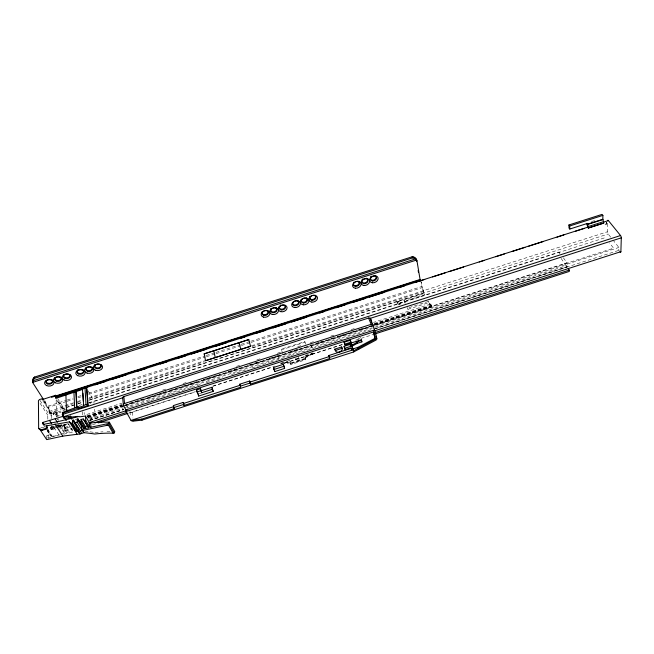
<?xml version="1.0" encoding="UTF-8"?>
<svg xmlns="http://www.w3.org/2000/svg" width="654" height="654" viewBox="0 0 654 654"><rect width="100%" height="100%" fill="white"/><g stroke="black" fill="none" stroke-linecap="round" stroke-linejoin="round"><path stroke-width="0.49" stroke-dasharray="3.27 2.45" d="M610.697 237.165L608.171 234.001A1.66 0.597 72.3 0 1 607.435 231.778L607.599 221.935M620.057 251.953L618.807 250.376L618.888 247.457L613.844 241.13M606.372 222.237L606.953 223.488A1.643 1.095 -35.9 0 1 605.825 224.845A1.643 1.095 -35.9 0 1 604.296 224.87M44.995 400.886L44.897 402.987L44.962 401.262A5.224 3.532 -3.1 0 0 44.979 400.518M430.831 304.004L431.689 306.849A2.771 0.417 72.1 0 1 431.141 307.069L428.901 302.606L407.973 309.317L407.728 308.059L428.681 301.339L431.117 306.039L430.831 304.004L373.499 322.406M57.029 426.171L51.151 428.043L51.265 425.721M47.832 419.189L47.758 415.2L48.748 414.023L51.388 413.173L43.221 400.411M281.645 363.722L281.449 363.076L289.526 360.477L290.883 364.515L305.745 359.733L304.453 355.678L304.666 356.324L312.726 353.732L313.945 352.964L313.724 352.318M51.2 428.043L50.652 427.414L60.634 424.184M305.205 358.065L313.879 353.193L313.683 352.547L305.001 357.427L305.729 359.7M357.91 339.107L362.381 336.745M64.174 425.648L64.337 428.975L65.858 431.378L73.085 429.057M59.849 434.902L52.271 436.316A2.158 1.39 -31.3 0 1 50.603 435.36L50.546 434.477L46.638 435.809L48.175 438.131L52.116 436.864L47.382 429.727M305.353 355.392L312.514 353.086L312.726 353.732M53.072 436.627L58.803 434.779L53.293 426.277M60.683 434.305L72.594 430.724L67.836 423.138M284.335 362.856L289.722 361.131L289.526 360.477M92.492 424.781L96.383 423.53M128.429 413.222L195.432 391.672M212.91 386.048L275.064 366.06M284.768 362.937L343.039 344.2M355.662 340.137L373.14 334.521M130.416 412.077A1.872 1.275 -8 0 0 132.321 412.208L195.317 391.95M212.763 386.342L271.876 367.327M284.482 363.272L343.595 344.257M305.279 358.302L305.443 358.801L290.589 363.599L290.401 363.084L305.287 358.302M290.605 363.738L305.492 358.948M199.266 393.733L201.203 393.111M44.881 401.719L47.758 406.232L66.226 400.322M67.198 400.011L73.027 398.147M77.883 396.594L81.775 395.351M88.576 393.168L205.192 355.841M206.165 355.531L214.913 352.735M215.885 352.424L240.181 344.65M241.154 344.339L249.902 341.535M250.874 341.224L421.912 286.485L421.037 281.433M66.275 401.581L47.783 407.499A2.968 0.842 72.1 0 1 49.034 411.497L49.761 413.058L51.699 413.917L51.813 418.887M67.248 401.27L73.085 399.398M77.949 397.836L81.848 396.594M88.658 394.411L205.438 357.027M206.411 356.716L215.166 353.912M216.139 353.601L240.476 345.811M241.449 345.5L250.204 342.696M251.177 342.385L422.459 287.556L421.201 282.193A4.913 3.556 -27.1 0 1 420.923 281.931M73.534 402.782L62.457 406.33A1.7 0.458 72.2 0 1 63.168 408.619L63.234 410.442M77.425 401.531L81.317 400.289M89.099 397.796L204.825 360.73M251.504 345.778L607.435 231.778M49.034 411.497L73.297 403.722M77.18 402.48L82.036 400.927M88.83 398.744L204.342 361.744M251.913 346.506L423.727 291.471L424.912 294.668L404.197 301.306L403.951 300.047L424.699 293.401M49.761 413.058L49.753 412.625L65.302 407.638M66.275 407.328L74.049 404.834M77.94 403.592L81.824 402.349M88.633 400.166L423.947 292.73L424.912 294.668M63.168 408.619L65.114 407.998M66.087 407.687L73.861 405.202M77.744 403.951L81.627 402.709M89.402 400.215L608.171 234.001M42.69 400.444L51.404 414.056L64.656 409.805L57.756 398.703M67.517 409.2L63.659 410.434L56.506 398.956M79.093 405.488L82.952 404.254M88.65 402.831L559.252 251.994L560.437 253.662M56.522 416.5L56.44 413.614L61.198 412.094M89.091 403.077L605.293 237.615M56.645 416.819A1.758 0.482 72.3 0 1 56.604 416.377L61.762 414.799M282.602 353.413L281.302 349.146L304.813 341.601L305.998 345.198M86.851 414.432L121.832 403.207M162.642 390.103L166.525 388.852M183.046 383.555L186.93 382.304M236.486 366.395L240.378 365.145M256.899 359.839L260.783 358.596M277.304 353.291L281.187 352.04M297.709 346.743L301.592 345.492M310.339 342.688L314.231 341.437M330.744 336.131L334.635 334.889M351.149 329.583L355.04 328.333M75.194 419.508L80.041 417.947M86.843 415.764L121.783 404.548M374.137 323.517L431.395 305.124M50.914 427.822L61.983 424.283M87.227 416.173L122.184 404.949M374.611 323.885L431.125 305.72M58.002 425.86L62.858 424.299M87.145 416.5L122.126 405.267M374.758 324.139L431.117 306.039M87.464 416.786L121.505 405.848M129.288 403.354L145.817 398.041M149.709 396.79L158.464 393.986M159.437 393.667L166.239 391.484M170.13 390.234L178.885 387.421M182.777 386.171L199.306 380.865M203.198 379.614L219.736 374.309M228.483 371.497L240.157 367.744M248.912 364.932L260.578 361.188M269.334 358.376L278.089 355.563M289.755 351.819L293.646 350.569M294.619 350.258L298.51 349.007M316.986 343.072L318.931 342.443M319.904 342.132L326.714 339.949M330.605 338.698L333.524 337.758M337.415 336.508L339.361 335.886M340.333 335.576L353.945 331.202M357.836 329.951L359.782 329.33M360.755 329.011L364.646 327.768M368.537 326.518L566.936 262.794L567.157 267.118L375.576 328.692M57.863 426.964L52.042 428.836A2.82 0.801 72.5 0 1 50.947 429.138L50.677 428.738L53.595 427.798L53.563 426.473M57.781 426.776L68.417 423.367M88.707 416.843L90.636 416.23L92.149 419.623L90.636 416.23M123.958 405.455L94.805 414.816L94.405 409.126M124.93 405.137L373.647 325.259M374.619 324.948L613.624 248.177L609.454 242.896M50.947 429.138L55.803 427.585M56.767 427.266L68.425 423.522M87.849 417.285L121.848 406.371M122.821 406.052L431.689 306.849M58.835 426.653L68.539 423.539M87.955 417.301L123.868 405.766M124.84 405.455L431.141 307.069M51.74 429.776L69.226 424.16M87.865 418.11L618.888 247.457M89.475 418.92L123.459 407.998M124.432 407.687L566.274 265.728A2.076 0.638 71.9 0 0 566.683 267.453M59.326 429.171L69.921 425.77M90.154 419.271L92.083 418.65M89.524 420.17L123.557 409.232M127.448 407.982L129.394 407.36M130.367 407.041L149.815 400.796M150.788 400.485L170.236 394.231M171.209 393.921L190.666 387.667M191.638 387.356L202.331 383.914M206.223 382.672L222.752 377.358M231.508 374.546L248.038 369.232M251.929 367.981L269.44 362.357M270.413 362.038L289.861 355.792M290.834 355.482L342.377 338.911M346.268 337.668L355.989 334.537M356.961 334.227L372.527 329.224M373.499 328.913L567.026 266.726M61.067 424.593L64.787 430.438A1.733 0.474 72.6 0 0 65.425 430.242L65.351 428.239L70.452 426.596M89.672 420.424L123.712 409.486M375.641 328.529L618.807 250.376M89.647 420.579L123.688 409.641M64.337 428.975L70.673 426.939M64.787 430.438L71.597 428.247M65.261 430.822L72.071 428.64M591.494 221.616L595.328 220.39M63.634 434.199L74.041 431.771M40.875 427.798L45.355 426.825M280.28 363.289L290.172 362.193L290.883 364.515M281.49 363.82L290.384 362.831M49.042 411.93L50.979 412.788L51.699 413.917M606.528 222.736L606.977 223.292M563.388 257.815L566.936 262.794M561.099 258.42L566.274 265.728M47.145 430.095L50.603 435.36M47.129 430.348L50.685 435.736M44.824 424.969L45.829 426.506M47.824 429.539L52.271 436.316M43.654 425.059L45.069 427.209M52.868 426.678L53.595 427.798M39.992 400.42L48.748 414.023M40.074 403.305L47.758 415.2M59.833 424.928L65.531 433.839M58.991 424.822L64.444 433.349M57.339 418.748L58.402 420.424M53.227 413.802L53.832 414.734M56.44 413.614L57.961 416.018L58.075 419.86M64.215 425.705L65.735 428.108L65.858 431.378M54.993 411.366L55.59 412.306M65.351 428.239L63.781 425.77L63.716 423.849M55.067 414.203L55.664 415.135M56.833 411.767A2.068 1.316 -30.3 0 1 54.674 414.293A2.068 1.316 -30.3 0 1 53.587 412.29A2.068 1.316 -30.3 0 1 56.833 411.767L57.421 412.707A2.068 1.316 -30.3 0 1 55.271 415.233A2.068 1.316 -30.3 0 1 54.184 413.23A2.068 1.316 -30.3 0 1 57.421 412.707M56.784 400.15L63.176 410.401M90.661 403.706L89.704 402.087L89.761 402.938M88.069 390.814L93.816 400.698M126.075 404.532L128.004 408.071M403.951 300.047L405.627 303.611M404.197 301.306L405.039 303.088M407.131 307.535L407.973 309.317M281.302 349.146L281.522 349.784L305.009 342.246L304.813 341.601M310.707 343.677L312.22 348.173M311.206 345.214L312.097 347.871M298.159 355.964L299.082 358.899M295.232 358.515L295.69 359.986M290.441 363.076L290.589 363.599M278.138 355.833L278.988 358.858M397.043 302.957L397.174 303.579M398.384 301.339L398.515 301.968M399.52 303.791L399.651 304.412M400.861 302.173L400.992 302.794M428.681 301.339L428.901 302.606M132.321 412.208L132.991 418.168M129.942 411.619L130.457 416.385M93.874 401.548L94.004 403.444M94.879 415.789L95.108 419.018M84.145 412.47L84.268 414.473M82.224 411.677L82.437 415.486M559.252 251.994L559.309 253.924M58.222 424.675L58.28 426.596M56.146 400.232L56.604 416.377M51.968 425.852L52.042 428.836M51.388 413.173L51.404 414.056M50.979 412.788L51.11 418.756M50.652 427.414L50.677 428.738M48.012 429.155L48.175 438.131M46.638 435.809L46.704 439.619M606.446 223.137A1.643 1.095 -35.9 0 1 605.032 224.428M606.56 222.573A1.643 1.095 -35.9 0 1 606.822 222.793M423.947 292.73A4.668 0.695 72.3 0 1 421.912 286.485M47.758 406.232A4.75 1.341 72.1 0 1 49.753 412.625M423.727 291.471A2.918 0.433 72.3 0 1 422.459 287.556M44.603 400.722A5.232 3.532 -3.1 0 1 44.979 402.521M90.007 431.836A171.152 141.583 -10.5 0 1 93.751 432.335M85.306 431.313A171.528 141.91 -10.5 0 1 88.061 431.607M95.002 432.523A140.675 98.517 -37 0 1 103.013 431.812M106.978 431.64A140.675 98.517 -37 0 1 109.929 431.599M298.355 358.22L295.886 359.013A1.782 1.259 -17.5 0 0 296.483 360.681A1.782 1.259 -17.5 0 0 298.853 359.913A1.782 1.259 -17.5 0 0 298.355 358.22M397.967 303.824A1.946 1.324 -11.4 0 0 400.886 302.377A1.946 1.324 -11.4 0 0 398.016 301.494A1.946 1.324 -11.4 0 0 397.967 303.824M398.09 304.445A1.946 1.324 -11.4 0 0 401.008 303.006A1.946 1.324 -11.4 0 0 398.139 302.115A1.946 1.324 -11.4 0 0 398.09 304.445"/><path stroke-width="0.98" d="M602.841 219.254L602.89 215.379L602.081 214.381L568.931 224.968L568.996 228.033L569.765 229.055L587.488 223.39L588.159 226.586A2.273 0.768 72.6 0 1 588.387 227.993L603.732 223.088A2.273 0.809 72.6 0 0 603.511 221.673L602.841 219.303L587.488 224.159M85.38 428.509L85.421 426.563L81.08 419.443L83.254 418.985L88.772 427.806L85.38 428.509L81.031 421.389L81.08 419.443M81.57 429.31L81.636 426.392L77.27 419.279L78.022 419.116L84.162 428.771L81.57 429.31L77.188 422.198L77.27 419.279M76.968 430.275L77.041 427.356L72.643 420.252L73.395 420.089L79.551 429.735L76.968 430.275L72.545 423.171L72.643 420.252M620.18 252.092A1.692 0.613 71.7 0 0 620.883 251.667L621.3 237.835A1.709 0.638 72.1 0 0 620.54 235.538L608.4 220.586A1.676 0.605 72.6 0 0 607.623 220.758M71.474 419.001L71.646 417.007L77.679 416.394M420.359 280.975A4.913 3.556 -27.1 0 1 420.269 280.607L416.974 260.93A5.019 3.711 -27.1 0 0 416.647 260.014A6.221 5.984 -49 0 0 415.764 258.821A5.019 3.711 -27.1 0 0 413.827 258.028L412.633 257.88L34.613 378.29L33.755 379.107A5.338 3.679 -2.4 0 0 32.741 380.857A6.524 6.017 13.3 0 0 32.765 382.361A5.338 3.679 -2.4 0 0 33.15 383.277L43.704 399.798M39.624 428.999L46.704 439.619L62.817 436.128L80.589 433.839L83.712 432.695A3.18 2.379 -0.3 0 1 84.235 432.711A168.372 139.228 -10.4 0 1 94.822 434.011A138.37 96.898 -37 0 1 113.101 433.177L114.229 432.94L114.785 431.673L109.324 422.198A142.466 98.746 -36.5 0 0 90.669 422.958L90.465 422.966A1.12 0.662 11.7 0 1 89.647 422.762A1.038 0.621 11.5 0 1 89.263 422.419L85.453 416.067A143.806 98.893 -36.2 0 0 79.714 416.86L79.257 416.443L57.756 421.683L44.317 424.209A2.191 1.39 -30.9 0 1 42.641 423.252L42.624 422.5L62.759 416.418L62.62 412.388L76.657 407.189L78.308 406.894L78.905 408.603L88.159 405.635L86.737 388.582L85.012 388.141L82.453 388.958L83.655 405.856L78.341 407.556L78.905 408.603M90.669 422.958L90.947 427.193L108.752 423.473L109.324 422.198M56.694 396.994L55.631 395.286L42.142 399.594L42.134 398.711L39.444 399.569L38.422 400.755L38.651 428.378L39.085 429.032L42.134 430.348L46.172 429.049L47.17 428.084L46.72 425.779L69.406 421.879L71.515 423.383L76.698 431.689L108.392 425.059L113.101 433.177M38.651 428.378L41.709 429.694L45.747 428.395L46.745 427.438L46.72 425.779M33.141 381.519A5.33 3.679 -2.3 0 1 33.755 377.84L34.605 377.031L412.085 256.809L413.279 256.965A5.011 3.711 -27.2 0 1 416.214 259.442L416.974 260.93M351.615 345.214L353.348 350.936L375.339 339.222L373.483 331.987L126.099 411.521L130.882 420.203A1.897 1.275 -8.2 0 0 131.021 420.391L131.16 420.538A1.921 1.169 9.9 0 0 132.827 421.16M376.843 338.886A1.831 1.292 -22.4 0 1 375.797 340.178L353.7 351.934L142.041 420.121L133.326 421.143M173.8 406.616L131.021 420.391L141.526 419.157L174.119 408.66L173.302 405.611L183.169 402.439L184.003 405.48L240.721 387.209L239.83 384.192L249.632 381.037L250.531 384.053L329.69 358.555L329.379 357.485L351.754 350.282L351.092 347.789L345.181 349.694L344.789 348.263L350.716 346.358L349.955 343.473L345.075 345.042L344.118 342.246L350.315 340.26C350.446 350.053 356.553 340.342 361.58 340.644L361.891 341.862L357.223 343.366L352.179 346.13L353.348 350.936M352.62 349.04L357.836 347.364L374.979 338.347L373.483 331.987M55.631 395.286L55.713 398.441L82.69 389.359L82.453 388.958M62.759 416.418L63.781 418.045L68.662 418.053L70.795 417.236L71.801 418.862M204.146 353.871L248.765 339.589L250.523 346.285L205.544 360.697L204.146 353.871L248.765 339.589M205.544 360.697L250.523 346.285M373.843 332.853L375.388 332.355L376.827 338.535L375.748 335.952M94.724 422.697L126.819 412.38M211.912 387.307L213.229 391.378L198.685 396.062L196.453 389.98L200.484 388.689L201.775 392.719L212.329 389.318L211.912 387.307L201.391 390.7M374.791 332.649L569.274 270.11L569.299 271.426L375.085 333.892M98.321 422.909L127.456 413.532M344.118 342.246L344.838 344.151L351.043 342.148L351.778 344.944M196.829 391.999L200.868 390.708L200.484 388.689M273.478 367.507L283.337 364.335L284.065 366.444L284.637 368.398L274.778 371.57L273.478 367.507L274.778 371.57M351.051 343.048L361.237 339.769L361.58 340.644M334.856 349.138L341.633 346.955L342.14 348.312A3.581 2.526 -20.1 0 1 339.467 351.999A3.581 2.526 -20.1 0 1 335.347 350.503L334.856 349.138A3.572 2.526 -20.1 0 0 335.845 350.47M344.47 347.789L344.078 346.367L349.988 344.462L350.716 346.358M274.026 369.469L283.91 366.289L283.337 364.335M335.347 350.503L342.14 348.312M352.097 346.154L351.86 344.911M250.531 384.053L250.032 382.075L329.019 356.643L328.709 355.572L351.026 348.386L351.754 350.282M184.003 405.48L183.651 403.444L240.247 385.222L239.83 384.192M173.629 407.655L183.521 404.474M240.304 386.187L250.13 383.015M51.494 397.313L420.203 279.438M55.876 396.389L420.154 279.928M588.159 226.586L603.511 221.673M587.979 227.118L56.064 397.199A1.725 0.466 72 0 1 56.612 396.945M603.536 222.147L608.4 220.586M61.966 395.425L66.831 393.863M78.505 390.136L87.26 387.332M95.043 384.846L105.735 381.429M111.572 379.557L126.165 374.897M137.831 371.161L146.586 368.365M160.205 364.008L167.015 361.834M176.743 358.719L185.491 355.923M191.328 354.059L205.92 349.391M215.648 346.285L226.341 342.859M239.961 338.51L244.825 336.949M256.499 333.221L265.246 330.417M273.029 327.932L285.675 323.894M291.512 322.021L306.097 317.362M319.716 313.004L324.58 311.451M336.254 307.715L345.001 304.919M352.784 302.434L365.431 298.387M369.322 297.145L383.906 292.477M399.471 287.498L404.336 285.945M416.009 282.217L424.757 279.413M432.539 276.928L445.186 272.882M449.077 271.639L463.661 266.979M479.227 262.001L484.091 260.447M495.765 256.711L504.512 253.916M512.295 251.422L524.941 247.384M528.833 246.141L543.417 241.473M557.036 237.116L563.846 234.941M575.52 231.214L584.267 228.409M588.387 227.993L603.732 223.088M83.418 405.455L86.026 404.622L88.159 405.635M63.781 418.045L63.7 416.492A1.758 0.474 72.3 0 1 63.062 414.301L63.021 413.026L78.872 407.941M62.432 414.505L620.54 235.538M126.099 411.521L125.928 409.894L123.41 405.3L122.69 398.335A1.905 1.316 -7.4 0 1 123.819 396.561L368.57 318.057A1.839 1.316 -22.6 0 1 370.622 318.792L375.388 332.355M63.806 416.68L122.944 397.706M369.69 318.547L621.3 237.835M63.732 416.557L68.613 416.778L70.518 416.165L71.531 417.808M123.41 405.3A1.921 1.316 -7.5 0 1 124.546 403.526L371.186 324.327A1.848 1.316 -22.6 0 1 373.254 325.054M125.928 409.894L374.407 330.025M89.091 422.623L127.007 410.434M373.949 331.055L620.883 251.667M32.741 380.857L415.764 258.821M32.765 382.361L416.647 260.014M568.931 224.968L569.699 225.982L602.89 215.379M587.537 224.469L602.89 219.556M71.515 423.383L72.545 423.171M75.153 422.623L77.188 422.198M79.796 421.65L81.031 421.389M84.448 420.677L85.715 420.408L89.541 426.76A1.079 0.687 3.7 0 0 90.939 427.193M77.041 427.356L77.793 427.201L79.551 429.735M81.636 426.392L82.388 426.236L84.162 428.771M85.421 426.563L87.579 426.114L88.772 427.806M74.572 430.16L76.698 431.689M77.017 434.068L69.406 421.879M588.396 228.377L586.932 224.559A2.281 0.777 72.6 0 1 586.712 223.406M568.22 268.614L569.274 270.11M41.709 429.694L42.134 430.348M42.641 423.252L43.646 424.781M45.747 428.395L46.172 429.049M46.745 427.438L47.17 428.084M42.624 422.5L44.21 424.912M49.434 420.318L51.633 423.718M54.993 423.98L62.817 436.128M55.173 418.854L57.348 422.263M64.656 418.086L66.242 420.612M62.62 412.388L63.021 413.026M78.227 430.945L80.058 433.896M78.104 431.288L79.723 433.888M73.395 420.089L77.793 427.201M80.197 430.961L81.676 433.365M81.856 429.678L83.712 432.695M82.339 429.621L84.235 432.711M78.022 419.116L82.388 426.236M83.254 418.985L87.579 426.114M108.752 423.473L114.229 432.94M141.526 419.157L142.041 420.121M413.279 256.965L413.827 258.028M412.085 256.809L412.633 257.88M183.169 402.439L183.651 403.444M196.453 389.98L197.933 393.234M200.868 390.708L201.775 392.719M212.329 389.318L213.229 391.378M368.57 318.057L371.186 324.327M374.979 338.347L375.339 339.222M361.891 341.862L361.237 339.769M357.836 347.364L358.196 348.288M249.632 381.037L250.032 382.075M350.315 340.26L351.043 342.148M344.078 346.367L345.181 349.694M328.709 355.572L329.69 358.555M283.91 366.289L284.637 368.398M344.838 344.151L345.075 345.042M353.43 350.904L353.7 351.934M70.518 416.165L70.795 417.236M356.912 342.148L357.223 343.366M358.433 348.1L358.703 349.162M239.012 342.394L240.697 349.113M370.622 318.792L371.497 322.504M213.703 350.495L215.182 357.288M198.301 394.043L198.685 396.062M416.214 259.442L416.565 261.453M418.143 270.494L418.495 272.497M173.907 407.303L174.119 408.66M123.819 396.561L124.546 403.526M89.263 422.419L89.541 426.76M86.737 388.582L87.783 405.055M85.012 388.141L86.026 404.622M85.453 416.067L85.715 420.408M82.919 393.234L83.369 401M78.308 406.894L78.341 407.556M76.142 391.452L76.959 407.328M75.856 391.305L76.657 407.189M73.902 391.934L74.67 407.826M68.613 416.778L68.662 418.053M65.899 395.179L66.528 411.129M569.699 225.982L569.765 229.055M34.605 377.031L34.613 378.29M33.755 377.84L33.755 379.107M341.633 346.955A3.572 2.526 -20.1 0 1 341.748 347.781M358.858 281.596A3.139 2.338 -23 0 1 357.64 285.087A3.139 2.338 -23 0 1 353.536 284.817M353.454 282.626A3.139 2.338 -23 0 1 353.691 282.258M284.833 305.197A3.147 2.354 -17.3 0 1 282.454 309.162A3.147 2.354 -17.3 0 1 279.348 306.26M280.19 305.238A3.147 2.354 -17.3 0 1 280.582 304.96M101.084 365.333A3.278 2.322 -5.2 0 1 96.972 367.883A3.278 2.322 -5.2 0 1 95.075 364.45M100.88 364.63A3.278 2.322 -5.2 0 1 101.018 364.973M91.928 367.09A3.286 2.322 -4.7 0 1 90.048 370.556A3.286 2.322 -4.7 0 1 85.821 368.652M85.919 367.924A3.286 2.322 -4.7 0 1 86.336 367.237M83.581 370.532A3.295 2.314 -4.3 0 1 80.066 373.483A3.295 2.314 -4.3 0 1 77.344 370.36M77.581 370.025A3.295 2.314 -4.3 0 1 77.891 369.723M83.197 369.87A3.295 2.314 -4.3 0 1 83.426 370.189M69.839 374.521A3.311 2.314 -3.7 0 1 67.019 377.791A3.311 2.314 -3.7 0 1 63.561 375.053M63.724 374.701A3.311 2.314 -3.7 0 1 63.961 374.374M61.247 377.652A3.319 2.305 -3.3 0 1 58.026 380.595A3.319 2.305 -3.3 0 1 54.797 377.849M60.855 376.998A3.319 2.305 -3.3 0 1 61.092 377.309M52.5 380.44A3.327 2.305 -2.9 0 1 49.549 383.367A3.327 2.305 -2.9 0 1 45.952 381.004M51.789 379.508A3.327 2.305 -2.9 0 1 52.099 379.786M419.958 280.239A4.913 3.556 -27.1 0 1 419.729 279.528M267.388 310.405A3.156 2.354 -16 0 1 267.445 313.511A3.156 2.354 -16 0 1 263.48 314.517A3.156 2.354 -16 0 1 262.172 311.729M276.487 308.238A3.147 2.354 -16.6 0 1 273.658 311.925A3.147 2.354 -16.6 0 1 270.764 308.99M270.977 308.631A3.147 2.354 -16.6 0 1 271.263 308.287M275.972 307.666A3.147 2.354 -16.6 0 1 276.258 307.936M367.36 278.882A3.139 2.338 -23.6 0 1 366.117 282.381A3.139 2.338 -23.6 0 1 362.03 282.103M361.973 279.912A3.139 2.338 -23.6 0 1 362.21 279.544M362.512 279.193A3.139 2.338 -23.6 0 1 362.872 278.882M366.428 278.203A3.139 2.338 -23.6 0 1 367.107 278.604M375.862 276.176A3.139 2.338 -24.2 0 1 374.595 279.675A3.139 2.338 -24.2 0 1 370.524 279.397M370.483 277.198A3.139 2.338 -24.2 0 1 370.728 276.83M371.031 276.478A3.139 2.338 -24.2 0 1 371.382 276.168M375.298 275.669A3.139 2.338 -24.2 0 1 375.609 275.898M298.592 301.96A3.147 2.354 -18.3 0 1 296.221 304.797A3.147 2.354 -18.3 0 1 292.681 303.848M297.545 300.456A3.147 2.354 -18.3 0 1 297.881 300.677M298.379 301.257A3.147 2.354 -18.3 0 1 298.518 301.6M314.991 295.224A3.139 2.354 -19.6 0 1 313.961 299.074A3.139 2.354 -19.6 0 1 309.636 298.052M309.661 296.924A3.139 2.354 -19.6 0 1 309.816 296.54M306.44 297.954A3.139 2.354 -19 0 1 305.647 301.674A3.139 2.354 -19 0 1 301.232 301.118M301.102 299.655A3.139 2.354 -19 0 1 301.257 299.27M106.61 425.035A139.882 97.086 -36.6 0 1 108.392 425.059M355.482 286.395A3.139 2.338 -23 0 0 359.479 282.994A3.139 2.338 -23 0 0 354.542 282.422A3.139 2.338 -23 0 0 355.482 286.395M355.384 288.201A4.439 3.311 -22.9 0 0 361.049 283.395A4.439 3.311 -22.9 0 0 354.059 282.585A4.439 3.311 -22.9 0 0 355.384 288.201M280.819 311.68A4.455 3.327 -17.3 0 0 287.057 307.543A4.455 3.327 -17.3 0 0 280.231 305.892A4.455 3.327 -17.3 0 0 280.819 311.68M281.114 309.898A3.147 2.354 -17.3 0 0 285.52 306.963A3.147 2.354 -17.3 0 0 280.697 305.802A3.147 2.354 -17.3 0 0 281.114 309.898M95.844 370.327A4.635 3.286 -5.2 0 0 102.572 366.927A4.635 3.286 -5.2 0 0 95.443 364.654A4.635 3.286 -5.2 0 0 95.844 370.327M96.391 368.554A3.278 2.322 -5.2 0 0 101.157 366.15A3.278 2.322 -5.2 0 0 96.105 364.54A3.278 2.322 -5.2 0 0 96.391 368.554M87.677 371.341A3.286 2.322 -4.8 0 0 92.435 368.93A3.286 2.322 -4.8 0 0 87.35 367.327A3.286 2.322 -4.8 0 0 87.677 371.341M87.121 373.107A4.652 3.278 -4.8 0 0 93.849 369.714A4.652 3.278 -4.8 0 0 86.671 367.45A4.652 3.278 -4.8 0 0 87.121 373.107M78.505 373.949A3.295 2.314 -4.4 0 0 83.696 372.077A3.295 2.314 -4.4 0 0 79.044 369.927A3.295 2.314 -4.4 0 0 78.505 373.949M77.761 375.658A4.668 3.278 -4.4 0 0 85.102 373.009A4.668 3.278 -4.4 0 0 78.529 369.968A4.668 3.278 -4.4 0 0 77.761 375.658M64.918 378.29A3.311 2.314 -3.7 0 0 70.101 376.418A3.311 2.314 -3.7 0 0 65.4 374.276A3.311 2.314 -3.7 0 0 64.918 378.29M64.157 379.999A4.684 3.262 -3.8 0 0 71.507 377.35A4.684 3.262 -3.8 0 0 64.86 374.333A4.684 3.262 -3.8 0 0 64.157 379.999M56.162 381.078A3.319 2.305 -3.3 0 0 61.362 379.206A3.319 2.305 -3.3 0 0 56.628 377.08A3.319 2.305 -3.3 0 0 56.162 381.078M55.41 382.786A4.701 3.262 -3.4 0 0 62.751 380.137A4.701 3.262 -3.4 0 0 56.064 377.137A4.701 3.262 -3.4 0 0 55.41 382.786M47.415 383.873A3.335 2.305 -3 0 0 52.606 381.993A3.335 2.305 -3 0 0 47.84 379.876A3.335 2.305 -3 0 0 47.415 383.873M46.647 385.582A4.717 3.254 -3 0 0 53.996 382.933A4.717 3.254 -3 0 0 47.26 379.941A4.717 3.254 -3 0 0 46.647 385.582M372.371 282.773A4.439 3.295 -24.2 0 0 378.077 277.958A4.439 3.295 -24.2 0 0 371.145 277.141A4.439 3.295 -24.2 0 0 372.371 282.773M363.886 285.487A4.439 3.303 -23.6 0 0 369.567 280.672A4.439 3.303 -23.6 0 0 362.61 279.863A4.439 3.303 -23.6 0 0 363.886 285.487M311.852 302.091A4.447 3.327 -19.6 0 0 317.411 297.308A4.447 3.327 -19.6 0 0 310.274 296.548A4.447 3.327 -19.6 0 0 311.852 302.091M303.309 304.813A4.447 3.327 -19 0 0 308.851 300.039A4.447 3.327 -19 0 0 301.682 299.287A4.447 3.327 -19 0 0 303.309 304.813M263.676 317.149A4.464 3.335 -16 0 0 269.889 313.021A4.464 3.335 -16 0 0 262.99 311.386A4.464 3.335 -16 0 0 263.676 317.149M272.252 314.419A4.455 3.327 -16.6 0 0 278.473 310.274A4.455 3.327 -16.6 0 0 271.614 308.639A4.455 3.327 -16.6 0 0 272.252 314.419M294.766 307.543A4.447 3.327 -18.3 0 0 300.284 302.777A4.447 3.327 -18.3 0 0 293.082 302.025A4.447 3.327 -18.3 0 0 294.766 307.543M263.979 315.367A3.156 2.354 -16 0 0 268.369 312.432A3.156 2.354 -16 0 0 263.488 311.288A3.156 2.354 -16 0 0 263.979 315.367M272.554 312.628A3.156 2.354 -16.6 0 0 276.953 309.702A3.156 2.354 -16.6 0 0 272.097 308.541A3.156 2.354 -16.6 0 0 272.554 312.628M363.976 283.681A3.139 2.338 -23.6 0 0 367.989 280.28A3.139 2.338 -23.6 0 0 363.068 279.708A3.139 2.338 -23.6 0 0 363.976 283.681M372.461 280.975A3.139 2.338 -24.2 0 0 376.491 277.566A3.139 2.338 -24.2 0 0 371.586 276.985A3.139 2.338 -24.2 0 0 372.461 280.975M294.872 305.729A3.147 2.354 -18.3 0 0 298.772 302.352A3.147 2.354 -18.3 0 0 293.679 301.829A3.147 2.354 -18.3 0 0 294.872 305.729M303.415 303.006A3.147 2.354 -19 0 0 307.331 299.622A3.147 2.354 -19 0 0 302.262 299.091A3.147 2.354 -19 0 0 303.415 303.006M311.958 300.276A3.139 2.354 -19.6 0 0 315.882 296.891A3.139 2.354 -19.6 0 0 310.83 296.36A3.139 2.354 -19.6 0 0 311.958 300.276"/></g></svg>
